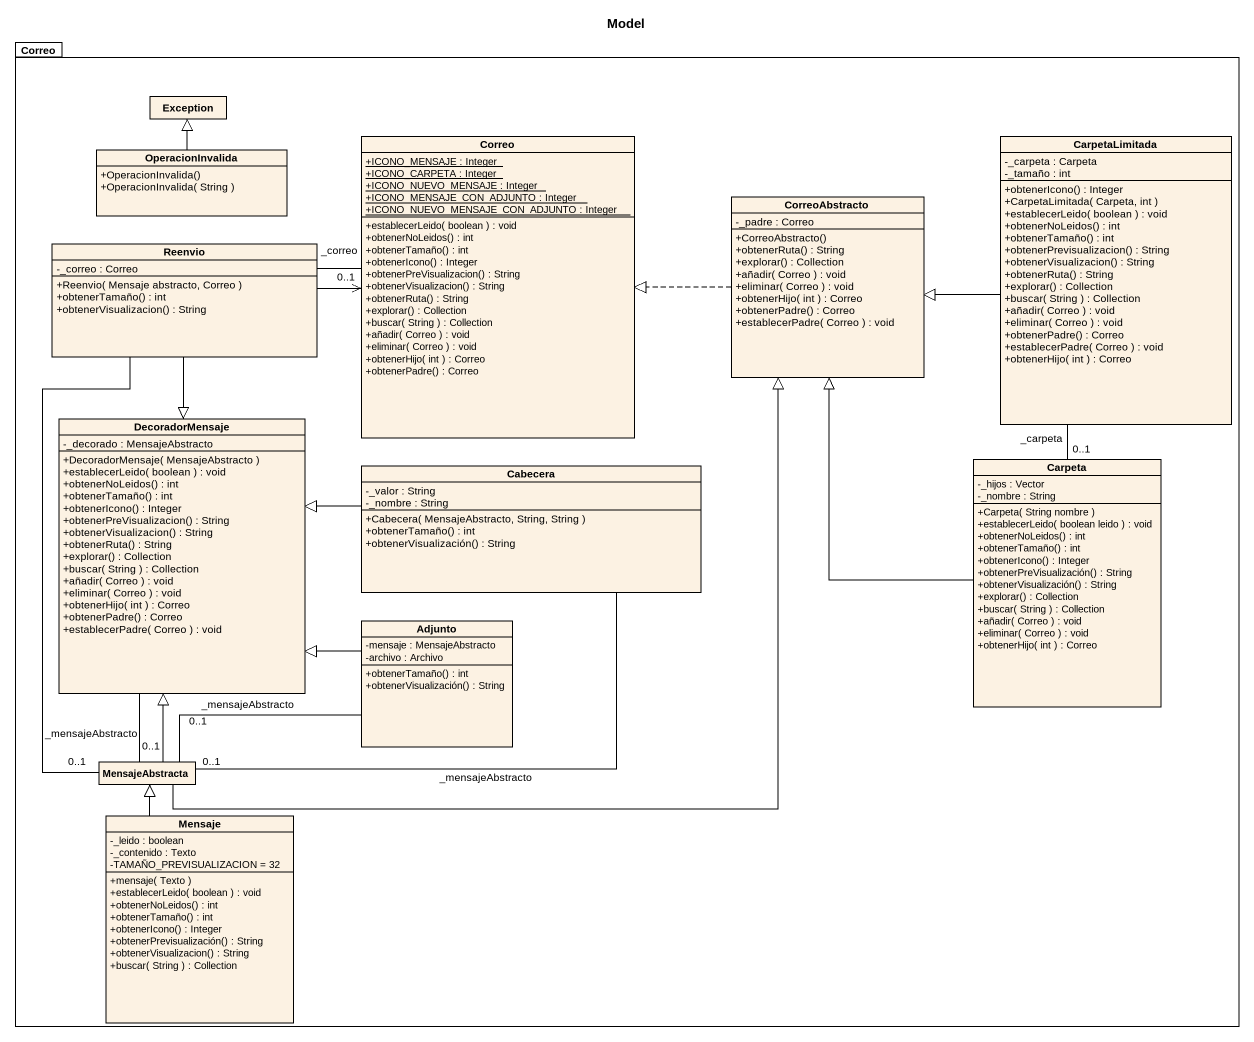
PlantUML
@startuml
title Model
hide circle
hide empty members
skinparam classAttributeIconSize 0
package Correo {
  class "Exception" as Exception_
  class "Correo" as Correo_2 {
    {static} +ICONO_MENSAJE : Integer
    {static} +ICONO_CARPETA : Integer
    {static} +ICONO_NUEVO_MENSAJE : Integer
    {static} +ICONO_MENSAJE_CON_ADJUNTO : Integer
    {static} +ICONO_NUEVO_MENSAJE_CON_ADJUNTO : Integer
    +establecerLeido( boolean ) : void
    +obtenerNoLeidos() : int
    +obtenerTamaño() : int
    +obtenerIcono() : Integer
    +obtenerPreVisualizacion() : String
    +obtenerVisualizacion() : String
    +obtenerRuta() : String
    +explorar() : Collection
    +buscar( String ) : Collection
    +añadir( Correo ) : void
    +eliminar( Correo ) : void
    +obtenerHijo( int ) : Correo
    +obtenerPadre() : Correo
  }
  class CarpetaLimitada {
    -_carpeta : Carpeta
    -_tamaño : int
    +obtenerIcono() : Integer
    +CarpetaLimitada( Carpeta, int )
    +establecerLeido( boolean ) : void
    +obtenerNoLeidos() : int
    +obtenerTamaño() : int
    +obtenerPrevisualizacion() : String
    +obtenerVisualizacion() : String
    +obtenerRuta() : String
    +explorar() : Collection
    +buscar( String ) : Collection
    +añadir( Correo ) : void
    +eliminar( Correo ) : void
    +obtenerPadre() : Correo
    +establecerPadre( Correo ) : void
    +obtenerHijo( int ) : Correo
  }
  class OperacionInvalida {
    +OperacionInvalida()
    +OperacionInvalida( String )
  }
  class CorreoAbstracto {
    -_padre : Correo
    +CorreoAbstracto()
    +obtenerRuta() : String
    +explorar() : Collection
    +añadir( Correo ) : void
    +eliminar( Correo ) : void
    +obtenerHijo( int ) : Correo
    +obtenerPadre() : Correo
    +establecerPadre( Correo ) : void
  }
  class Reenvio {
    -_correo : Correo
    +Reenvio( Mensaje abstracto, Correo )
    +obtenerTamaño() : int
    +obtenerVisualizacion() : String
  }
  class DecoradorMensaje {
    -_decorado : MensajeAbstracto
    +DecoradorMensaje( MensajeAbstracto )
    +establecerLeido( boolean ) : void
    +obtenerNoLeidos() : int
    +obtenerTamaño() : int
    +obtenerIcono() : Integer
    +obtenerPreVisualizacion() : String
    +obtenerVisualizacion() : String
    +obtenerRuta() : String
    +explorar() : Collection
    +buscar( String ) : Collection
    +añadir( Correo ) : void
    +eliminar( Correo ) : void
    +obtenerHijo( int ) : Correo
    +obtenerPadre() : Correo
    +establecerPadre( Correo ) : void
  }
  class Cabecera {
    -_valor : String
    -_nombre : String
    +Cabecera( MensajeAbstracto, String, String )
    +obtenerTamaño() : int
    +obtenerVisualización() : String
  }
  class Carpeta {
    -_hijos : Vector
    -_nombre : String
    +Carpeta( String nombre )
    +establecerLeido( boolean leido ) : void
    +obtenerNoLeidos() : int
    +obtenerTamaño() : int
    +obtenerIcono() : Integer
    +obtenerPreVisualización() : String
    +obtenerVisualización() : String
    +explorar() : Collection
    +buscar( String ) : Collection
    +añadir( Correo ) : void
    +eliminar( Correo ) : void
    +obtenerHijo( int ) : Correo
  }
  class Adjunto {
    -mensaje : MensajeAbstracto
    -archivo : Archivo
    +obtenerTamaño() : int
    +obtenerVisualización() : String
  }
  class MensajeAbstracta
  class Mensaje {
    -_leido : boolean
    -_contenido : Texto
    -TAMAÑO_PREVISUALIZACION = 32
    +mensaje( Texto )
    +establecerLeido( boolean ) : void
    +obtenerNoLeidos() : int
    +obtenerTamaño() : int
    +obtenerIcono() : Integer
    +obtenerPrevisualización() : String
    +obtenerVisualizacion() : String
    +buscar( String ) : Collection
  }
}
CarpetaLimitada -left-|> CorreoAbstracto
CarpetaLimitada -- "0..1" Carpeta : _carpeta
OperacionInvalida -up-|> Exception_
CorreoAbstracto .left.|> Correo_2
Reenvio -right-> Correo_2
Reenvio -right- "0..1" Correo_2 : _correo
Reenvio --|> DecoradorMensaje
Reenvio -- "0..1" MensajeAbstracta
DecoradorMensaje "0..1" -- MensajeAbstracta : _mensajeAbstracto
Cabecera -left-|> DecoradorMensaje
Carpeta -up-|> CorreoAbstracto
Adjunto -left-|> DecoradorMensaje
MensajeAbstracta -up-|> CorreoAbstracto
MensajeAbstracta -up-|> DecoradorMensaje
MensajeAbstracta "0..1" -up- Cabecera : _mensajeAbstracto
MensajeAbstracta -right- "0..1" Adjunto : _mensajeAbstracto
Mensaje -up-|> MensajeAbstracta
@enduml
